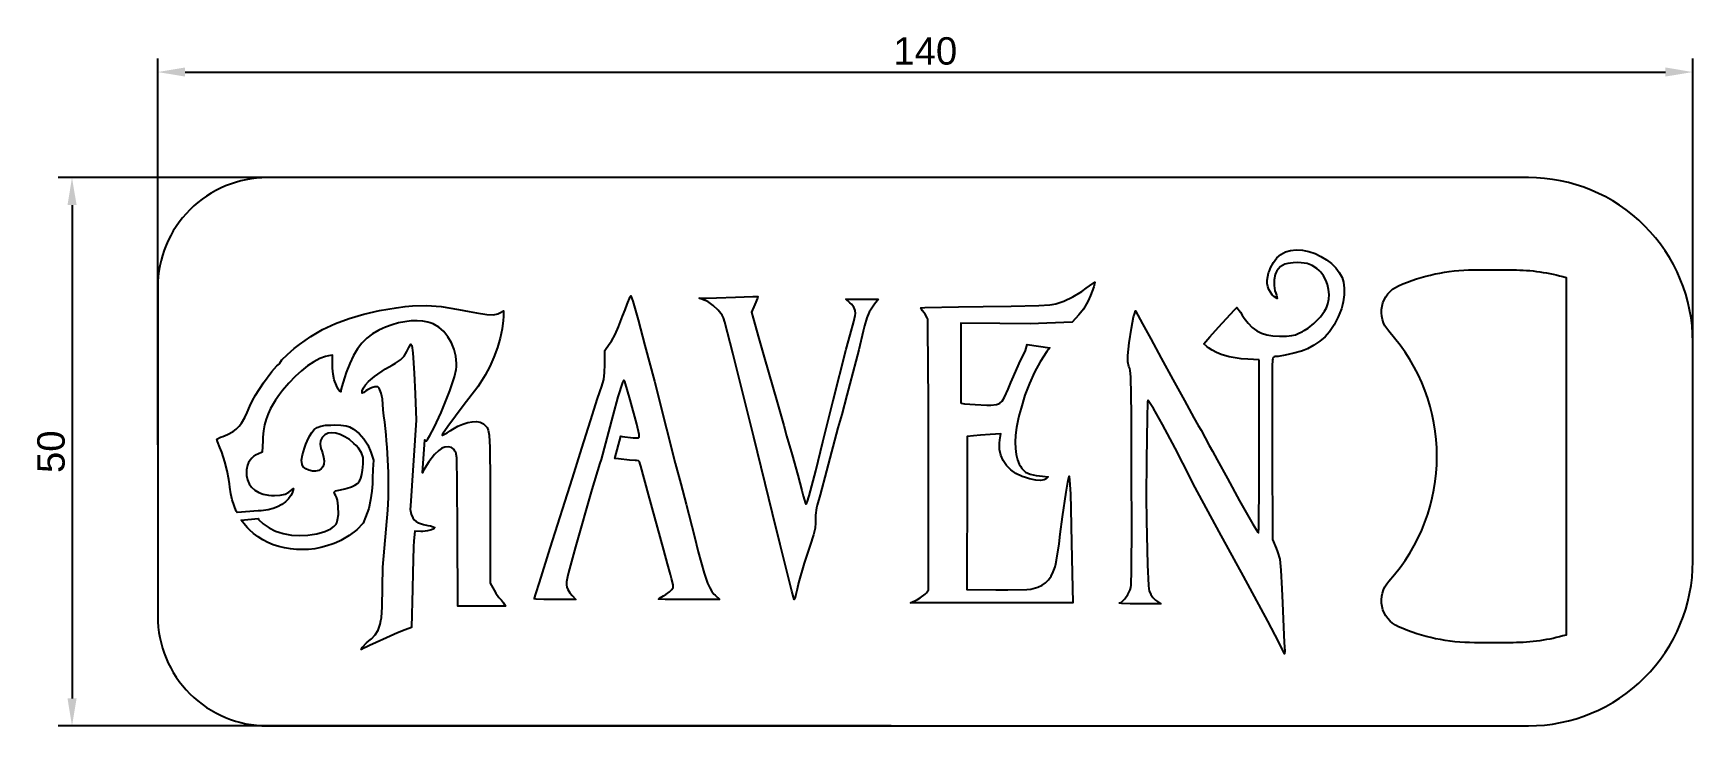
# Model space of a CAD drawing. Header units: millimetres. Extents: x -12 to 140, y 1 to 64.
import ezdxf

# ---------------------------------------------------------------- set-up
doc = ezdxf.new("R2010")
doc.units = ezdxf.units.MM
doc.styles.get("Standard").update_dxf_attribs({"font": 'arial.ttf'})
doc.dimstyles.new('ISO-25', dxfattribs={"dimtxt": 2.5, "dimasz": 2.5, "dimexe": 1.25, "dimexo": 0.625, "dimtad": 1, "dimtxsty": 'Standard', "dimcen": 2.5, "dimadec": 0, "dimazin": 0, "dimtfac": 1, "dimtmove": 0, "dimatfit": 3, "dimfxl": 1, "dimarcsym": 0})

# ---------------------------------------------------------------- blocks, each defined once
blk = doc.blocks.new('*D5')
at = {"color": 0, "lineweight": -2, "transparency": 16777216}
for p, q in [((-0.36, 26.29), (-0.36, 61.54)), ((139.64, 26.29), (139.64, 61.54)), ((2.14, 60.29), (137.14, 60.29))]:
    blk.add_line(p, q, dxfattribs=at)
at = {"color": 0, "transparency": 16777216}
for points in [[(2.14, 60.71), (2.14, 59.88), (-0.36, 60.29)], [(137.14, 60.71), (137.14, 59.88), (139.64, 60.29)]]:
    blk.add_solid(points, dxfattribs=at)
at = {"layer": 'Defpoints', "color": 0, "transparency": 16777216}
for p in [(139.64, 60.29), (-0.36, 25.66), (139.64, 25.66)]:
    blk.add_point(p, dxfattribs=at)
at = {"color": 0, "transparency": 16777216, "insert": (69.64, 62.2), "char_height": 2.5, "attachment_point": 5}
blk.add_mtext('140', dxfattribs=at)
blk = doc.blocks.new('*D6')
at = {"color": 0, "lineweight": -2, "transparency": 16777216}
for p, q in [((66.52, 50.66), (-9.43, 50.66)), ((-8.18, 48.16), (-8.18, 3.16)), ((66.52, 0.66), (-9.43, 0.66))]:
    blk.add_line(p, q, dxfattribs=at)
at = {"color": 0, "transparency": 16777216}
for points in [[(-8.59, 48.16), (-7.76, 48.16), (-8.18, 50.66)], [(-8.59, 3.16), (-7.76, 3.16), (-8.18, 0.66)]]:
    blk.add_solid(points, dxfattribs=at)
at = {"layer": 'Defpoints', "color": 0, "transparency": 16777216}
for p in [(67.14, 50.66), (-8.18, 0.66), (67.14, 0.66)]:
    blk.add_point(p, dxfattribs=at)
at = {"color": 0, "transparency": 16777216, "insert": (-10.08, 25.66), "char_height": 2.5, "attachment_point": 5, "rotation": 90}
blk.add_mtext('50', dxfattribs=at)

msp = doc.modelspace()

# ---------------------------------------------------------------- linework, layer by layer
for points in [[(-0.359, 40.663), (-0.359, 10.663, 0.4142136), (9.641, 0.663), (124.641, 0.663, 0.4142136), (139.641, 15.663), (139.641, 35.663, 0.4142136), (124.641, 50.663), (9.641, 50.663, 0.4142136)], [(112.798, 40.792, -0.103744), (119.625, 42.246), (123.251, 42.246, -0.0721424), (128.08, 41.545), (128.08, 8.946, -0.0721424), (123.251, 8.246), (119.73, 8.246, -0.105307), (112.798, 9.7, -0.5108143), (111.916, 13.848, 0.3848974), (111.916, 36.644, -0.5108143), (112.798, 40.792, -0.103744)], [(24.805, 18.638), (24.619, 18.537), (24.255, 18.436), (23.829, 18.382), (23.62, 18.382), (23.078, 18.405), (23.001, 17.538), (22.97, 16.996), (22.892, 14.61), (22.861, 13.153), (22.784, 9.637), (22.203, 9.412), (21.506, 9.133), (20.514, 8.692), (19.554, 8.25), (18.965, 7.987), (18.585, 7.816), (18.353, 7.7), (18.187, 7.623), (18.3, 7.85), (18.694, 8.235), (18.903, 8.405), (19.135, 8.591), (19.484, 8.963), (19.732, 9.389), (19.918, 9.923), (19.995, 10.256), (20.042, 10.512), (20.111, 11.527), (20.165, 15.144), (20.639, 20.333, 0.0476866), (20.189, 29.498), (20.127, 30.474), (20.08, 30.722), (20.011, 31.008), (19.848, 31.45), (19.786, 31.535), (19.708, 31.581), (19.453, 31.589), (19.127, 31.496), (18.779, 31.318), (18.616, 31.202), (18.43, 31.055), (18.283, 31.006), (18.283, 31.214), (18.392, 31.481), (18.578, 31.76), (18.849, 32.054), (19.406, 32.534), (20.406, 33.216), (21.018, 33.557), (21.312, 33.727), (21.769, 34.052), (22.11, 34.393), (22.365, 34.804), (22.482, 35.052), (22.559, 35.23), (22.723, 35.481), (22.799, 35.338), (22.892, 34.68), (23.039, 32.821), (23.117, 30.954), (23.217, 28.553), (22.683, 20.721), (22.675, 20.396), (22.698, 20.264), (22.753, 19.962), (22.892, 19.621), (23.024, 19.443), (23.202, 19.296), (23.427, 19.18), (23.868, 19.033), (24.263, 18.948), (24.503, 18.893), (24.903, 18.763), (24.805, 18.638)]]:
    msp.add_lwpolyline(points, format="xyb", close=True)
for points in [[(100.105, 34.029), (99.06, 34.091), (98.456, 34.138), (97.356, 34.324), (96.635, 34.54), (96.209, 34.711), (95.814, 34.912), (95.473, 35.137), (95.318, 35.261), (95.04, 35.493), (95.605, 36.152), (96.372, 37.019), (97.828, 38.599), (98.069, 38.815), (98.378, 38.383), (98.556, 38.111), (98.734, 37.84), (99.091, 37.376), (99.463, 36.988), (99.865, 36.694), (100.307, 36.469), (100.787, 36.314), (101.329, 36.221), (101.934, 36.19), (102.267, 36.198), (102.592, 36.214), (103.057, 36.252), (103.405, 36.338), (103.769, 36.493), (104.017, 36.609), (104.195, 36.709), (104.56, 36.942), (105.086, 37.352), (105.698, 37.98), (106.055, 38.476), (106.233, 38.801), (106.295, 38.956), (106.364, 39.157), (106.45, 39.575), (106.465, 40.017), (106.426, 40.466), (106.326, 40.9), (106.171, 41.318), (105.969, 41.698), (105.721, 42.031), (105.574, 42.178), (105.35, 42.372), (104.931, 42.658), (104.482, 42.821), (103.932, 42.899), (103.591, 42.906), (103.196, 42.899), (102.716, 42.837), (102.445, 42.767), (102.212, 42.658), (102.011, 42.519), (101.848, 42.349), (101.709, 42.147), (101.647, 42.031), (101.562, 41.822), (101.461, 41.342), (101.446, 40.823), (101.531, 40.327), (101.608, 40.11), (101.67, 39.947), (101.738, 39.652), (101.483, 39.786), (101.291, 39.978), (101.112, 40.211), (100.973, 40.459), (100.888, 40.722), (100.834, 41.008), (100.834, 41.318), (100.872, 41.636), (100.958, 41.977), (101.02, 42.147), (101.128, 42.434), (101.391, 42.922), (101.709, 43.332), (102.073, 43.65), (102.491, 43.882), (102.964, 44.029), (103.475, 44.084), (104.033, 44.053), (104.327, 43.991), (104.621, 43.929), (105.195, 43.735), (105.729, 43.48), (106.233, 43.17), (106.69, 42.821), (107.077, 42.426), (107.402, 42), (107.65, 41.558), (107.735, 41.326), (107.79, 41.132), (107.844, 40.59), (107.836, 39.963), (107.759, 39.328), (107.697, 39.056), (107.604, 38.708), (107.309, 37.972), (106.93, 37.244), (106.512, 36.609), (106.302, 36.361), (106.101, 36.144), (105.628, 35.733), (105.086, 35.369), (104.498, 35.059), (104.188, 34.936), (103.948, 34.843), (103.243, 34.649), (102.468, 34.471), (101.825, 34.355), (101.547, 34.343), (101.446, 34.316), (101.376, 34.246), (101.329, 34.122), (101.314, 34.029), (101.291, 33.456), (101.275, 28.909), (101.283, 25.679), (101.314, 17.646), (101.639, 16.872), (101.779, 16.538), (101.965, 15.865), (102.081, 14.85), (102.174, 13.153), (102.228, 11.883), (102.321, 9.66), (102.383, 8.273), (102.422, 7.468), (102.406, 7.243), (102.274, 7.476), (101.872, 8.281), (100.872, 10.202), (98.649, 14.3), (96.442, 18.343), (94.265, 22.41), (93.134, 24.618), (92.421, 25.989), (91.275, 28.158), (90.469, 29.591), (90.105, 30.164), (89.966, 30.327), (89.935, 30.327), (89.912, 30.187), (89.873, 28.793), (89.811, 24.935), (89.795, 21.519), (89.811, 19.397), (89.912, 15.353), (89.989, 13.471), (90.02, 13.153), (90.067, 12.975), (90.198, 12.65), (90.384, 12.371), (90.647, 12.115), (90.81, 11.999), (91.128, 11.782), (89.152, 11.79), (88.324, 11.798), (87.565, 11.829), (87.347, 11.859), (87.364, 11.867), (87.363, 11.868), (87.379, 11.875), (87.526, 11.953), (87.836, 12.247), (88.122, 12.642), (88.331, 13.076), (88.386, 13.277), (88.409, 13.494), (88.448, 14.858), (88.471, 18.909), (88.463, 23.409), (88.448, 29.11), (88.393, 32.488), (88.339, 33.084), (88.293, 33.255), (88.269, 33.309), (88.192, 33.448), (88.107, 33.851), (88.099, 34.107), (88.114, 34.432), (88.246, 35.602), (88.448, 36.934), (88.641, 37.98), (88.711, 38.204), (88.827, 38.499), (89.462, 37.314), (90.198, 35.966), (91.166, 34.2), (92.228, 32.263), (93.281, 30.327), (94.141, 28.746), (94.536, 28.049), (94.792, 27.615), (95.163, 26.942), (95.543, 26.237), (95.822, 25.725), (96.263, 24.92), (97.193, 23.208), (98.301, 21.186), (99.509, 19.064), (99.958, 18.336), (100.028, 18.274), (100.059, 18.715), (100.098, 22.999), (100.105, 26.151), (100.105, 34.029)], [(82.808, 23.053), (82.87, 21.821), (82.901, 20.45), (82.963, 17.367), (83.025, 14.571), (83.095, 11.883), (75.697, 11.883), (68.3, 11.883), (68.92, 12.193), (69.175, 12.34), (69.624, 12.658), (69.741, 12.782), (69.942, 13.06), (69.934, 25.284), (69.927, 30.195), (69.888, 36.973), (69.865, 37.755), (69.818, 37.871), (69.624, 38.204), (69.508, 38.359), (69.392, 38.514), (69.235, 38.791), (69.609, 38.816), (72.676, 38.878), (74.915, 38.909), (77.464, 38.94), (80.004, 39.002), (80.988, 39.056), (81.213, 39.087), (81.546, 39.149), (82.289, 39.405), (83.095, 39.792), (83.916, 40.288), (84.319, 40.575), (84.613, 40.792), (85.11, 41.12), (85.001, 40.691), (84.722, 39.924), (84.489, 39.428), (84.358, 39.157), (84.056, 38.677), (83.645, 38.158), (83.041, 37.492), (79.214, 37.337), (76.449, 37.368), (72.893, 37.399), (72.893, 33.789), (72.893, 30.977), (72.893, 30.11), (72.917, 30.086), (73.219, 30.032), (74.179, 29.955), (75.24, 29.908), (75.612, 29.901), (76.131, 29.963), (76.309, 30.032), (76.449, 30.102), (76.658, 30.265), (76.867, 30.636), (77.192, 31.372), (77.44, 31.961), (77.68, 32.534), (78.215, 33.719), (78.796, 34.905), (78.936, 35.43), (80.988, 35.128), (80.732, 34.804), (80.128, 33.874), (79.601, 32.906), (79.137, 31.891), (78.734, 30.807), (78.378, 29.645), (78.215, 29.017), (78.122, 28.622), (77.975, 27.871), (77.882, 27.174), (77.843, 26.531), (77.859, 25.942), (77.921, 25.408), (78.037, 24.935), (78.207, 24.525), (78.316, 24.339), (78.455, 24.13), (78.796, 23.812), (79.214, 23.603), (79.741, 23.487), (80.066, 23.464), (80.337, 23.44), (80.842, 23.382), (80.653, 23.18), (80.477, 23.092), (80.151, 23.03), (79.71, 23.068), (79.137, 23.2), (78.788, 23.301), (78.478, 23.409), (77.913, 23.68), (77.44, 24.014), (77.045, 24.409), (76.743, 24.85), (76.534, 25.346), (76.418, 25.873), (76.41, 26.438), (76.449, 26.732), (76.542, 27.306), (75.566, 27.236), (74.683, 27.174), (74.032, 27.12), (73.474, 27.058), (73.451, 20.776), (73.436, 15.748), (73.428, 13.796), (73.428, 13.091), (76.085, 13.068), (77.177, 13.06), (78.897, 13.099), (79.253, 13.138), (79.493, 13.184), (79.919, 13.308), (80.291, 13.479), (80.616, 13.703), (80.887, 13.975), (81.12, 14.3), (81.313, 14.695), (81.476, 15.16), (81.546, 15.423), (81.623, 15.772), (81.84, 17.259), (81.949, 18.157), (82.142, 19.738), (82.483, 21.969), (82.677, 23.053), (82.776, 23.441), (82.808, 23.053)], [(50.91, 12.17), (48.106, 12.17), (45.929, 12.177), (45.302, 12.208), (45.402, 12.301), (45.759, 12.518), (45.983, 12.65), (46.324, 12.882), (46.541, 13.099), (46.649, 13.293), (46.657, 13.386), (46.642, 13.525), (46.502, 14.106), (46.402, 14.463), (46.123, 15.431), (45.782, 16.678), (44.403, 21.767), (43.698, 24.347), (43.644, 24.517), (43.567, 24.734), (43.474, 24.827), (43.311, 24.858), (43.187, 24.858), (42.652, 24.889), (41.669, 25.005), (41.325, 25.043), (41.864, 27.077), (41.986, 27.065), (42.993, 26.942), (43.497, 26.918), (43.559, 26.98), (43.559, 27.042), (43.536, 27.22), (43.319, 28.165), (42.722, 30.381), (42.234, 32.054), (42.211, 32.124), (42.141, 32.178), (42.103, 32.155), (42.017, 31.961), (41.614, 30.675), (41.134, 28.971), (40.073, 24.966), (39.957, 24.633), (39.236, 22.209), (37.741, 16.996), (37.106, 14.648), (37.006, 14.253), (36.928, 13.789), (36.928, 13.533), (36.959, 13.301), (37.037, 13.091), (37.23, 12.782), (37.424, 12.557), (37.772, 12.17), (35.859, 12.17), (34.844, 12.177), (34.147, 12.216), (33.985, 12.257), (33.994, 12.284), (33.992, 12.286), (34, 12.301), (34.132, 12.696), (34.457, 13.727), (35.433, 16.856), (37.455, 23.262), (38.315, 25.981), (39.105, 28.491), (39.755, 30.528), (40.135, 31.636), (40.212, 31.86), (40.321, 32.248), (40.398, 32.891), (40.406, 33.619), (40.414, 34.881), (40.824, 35.486), (41.01, 35.757), (41.343, 36.345), (41.669, 37.066), (42.041, 38.011), (42.257, 38.599), (42.443, 39.111), (42.722, 39.792), (42.796, 39.887), (42.97, 39.39), (43.458, 37.678), (44.078, 35.362), (44.938, 32.085), (46.038, 27.763), (46.843, 24.633), (47.347, 22.728), (47.842, 20.876), (48.586, 17.933), (48.942, 16.523), (49.477, 14.579), (49.787, 13.672), (49.98, 13.239), (50.166, 12.921), (50.368, 12.673), (50.484, 12.565), (50.91, 12.17)], [(65.364, 39.575), (65.008, 39.111), (64.814, 38.855), (64.528, 38.39), (64.311, 37.871), (64.109, 37.159), (63.985, 36.671), (63.575, 34.959), (62.498, 30.83), (62.018, 29.072), (61.677, 27.832), (60.647, 23.928), (60.058, 21.721), (59.779, 20.783), (59.717, 20.551), (59.64, 19.869), (59.632, 19.467), (59.632, 19.172), (59.586, 18.676), (59.446, 18.08), (59.144, 17.127), (58.904, 16.415), (58.602, 15.485), (58.083, 13.711), (57.951, 13.138), (57.843, 12.642), (57.734, 12.255), (57.677, 12.179), (57.455, 12.952), (56.394, 17.197), (55.705, 20.017), (54.008, 26.988), (52.095, 34.641), (51.359, 37.484), (51.227, 37.879), (51.119, 38.104), (50.755, 38.576), (50.29, 39.01), (49.794, 39.351), (49.562, 39.459), (49.028, 39.661), (49.655, 39.668), (50.6, 39.692), (52.32, 39.761), (53.9, 39.823), (54.372, 39.823), (54.326, 39.653), (54.094, 39.103), (53.784, 38.406), (53.939, 37.856), (54.458, 35.981), (54.938, 34.3), (56.123, 30.172), (56.727, 28.049), (56.991, 27.104), (57.486, 25.392), (58.005, 23.533), (58.377, 22.123), (58.501, 21.628), (58.71, 20.954), (58.757, 20.884), (58.78, 20.9), (58.865, 21.07), (59.043, 21.635), (59.655, 23.913), (60.306, 26.554), (61.235, 30.334), (62.413, 35.005), (62.777, 36.33), (63.11, 37.53), (63.249, 38.096), (63.265, 38.259), (63.242, 38.553), (63.118, 38.832), (62.901, 39.111), (62.746, 39.25), (62.39, 39.568), (63.877, 39.568), (65.364, 39.575)], [(31.157, 37.639), (31.057, 36.864), (30.878, 36.028), (30.63, 35.16), (30.305, 34.285), (29.933, 33.433), (29.515, 32.635), (29.058, 31.907), (28.818, 31.589), (27.486, 29.846), (26.084, 27.956), (25.603, 27.267), (25.565, 27.182), (25.619, 27.174), (26.022, 27.383), (26.316, 27.577), (26.548, 27.724), (27.021, 27.987), (27.478, 28.181), (27.919, 28.32), (28.33, 28.39), (28.709, 28.406), (29.035, 28.344), (29.338, 28.205), (29.515, 28.041), (29.67, 27.871), (29.778, 27.615), (29.856, 27.182), (29.926, 26.051), (29.949, 22.976), (29.949, 20.45), (29.949, 13.672), (30.313, 13.037), (30.468, 12.774), (30.747, 12.356), (30.824, 12.27), (30.987, 12.108), (31.173, 11.868), (31.366, 11.589), (29.19, 11.589), (27.005, 11.589), (26.974, 18.491), (26.959, 22.728), (26.905, 25.113), (26.819, 25.609), (26.75, 25.725), (26.664, 25.865), (26.432, 26.043), (26.145, 26.12), (25.812, 26.082), (25.626, 26.012), (25.518, 25.958), (25.27, 25.787), (24.891, 25.423), (24.364, 24.749), (23.853, 23.928), (23.78, 23.741), (23.984, 26.738), (24.116, 26.616), (24.271, 26.849), (24.449, 27.127), (24.844, 27.871), (25.479, 29.234), (26.269, 31.21), (26.695, 32.503), (26.85, 33.162), (26.881, 33.394), (26.897, 33.719), (26.835, 34.37), (26.68, 34.998), (26.432, 35.594), (26.107, 36.144), (25.719, 36.624), (25.262, 37.027), (24.767, 37.321), (24.496, 37.422), (24.286, 37.492), (23.814, 37.577), (23.303, 37.608), (22.753, 37.592), (22.187, 37.523), (21.599, 37.407), (21.01, 37.236), (20.421, 37.027), (20.134, 36.895), (19.809, 36.748), (19.228, 36.407), (18.717, 36.02), (18.268, 35.571), (17.857, 35.044), (17.493, 34.432), (17.152, 33.712), (16.835, 32.883), (16.68, 32.41), (16.424, 31.597), (16.347, 31.272), (16.347, 31.123), (16.207, 31.186), (16.087, 31.357), (15.936, 31.705), (15.742, 32.232), (15.626, 32.743), (15.58, 33.293), (15.572, 33.595), (15.572, 34.463), (15.208, 34.401), (14.952, 34.347), (14.426, 34.161), (13.876, 33.874), (13.31, 33.51), (12.737, 33.053), (12.164, 32.526), (11.591, 31.922), (11.025, 31.248), (10.754, 30.884), (10.374, 30.35), (9.933, 29.606), (9.708, 29.126), (9.522, 28.63), (9.391, 28.119), (9.29, 27.577), (9.228, 26.98), (9.212, 26.663), (9.158, 25.609), (8.755, 25.439), (8.631, 25.385), (8.407, 25.245), (8.213, 25.082), (8.058, 24.889), (7.927, 24.672), (7.834, 24.424), (7.741, 24.006), (7.733, 23.696), (7.741, 23.479), (7.818, 23.084), (7.973, 22.735), (8.198, 22.426), (8.492, 22.162), (8.848, 21.953), (9.267, 21.798), (9.747, 21.705), (10.003, 21.682), (10.297, 21.666), (10.816, 21.697), (11.25, 21.806), (11.598, 21.976), (11.738, 22.092), (11.831, 22.178), (12.017, 22.294), (11.893, 21.891), (11.784, 21.674), (11.575, 21.372), (11.296, 21.101), (10.955, 20.853), (10.576, 20.636), (10.157, 20.474), (9.724, 20.35), (9.282, 20.288), (9.065, 20.28), (8.802, 20.272), (6.88, 20.105), (6.803, 20.249), (6.602, 20.745), (6.432, 21.271), (6.3, 21.829), (6.207, 22.418), (6.176, 22.728), (6.129, 23.115), (5.982, 23.921), (5.765, 24.749), (5.471, 25.609), (5.293, 26.058), (5.084, 26.585), (5.016, 26.815), (5.355, 26.98), (5.58, 27.065), (5.998, 27.228), (6.509, 27.507), (6.803, 27.724), (7.051, 27.98), (7.284, 28.266), (7.594, 28.793), (7.787, 29.227), (8.043, 29.815), (8.291, 30.327), (8.546, 30.807), (9.274, 31.938), (10.049, 32.984), (10.514, 33.51), (10.731, 33.688), (10.87, 33.882), (10.971, 34.037), (11.467, 34.54), (12.086, 35.067), (12.567, 35.455), (13.589, 36.167), (14.673, 36.802), (15.843, 37.352), (17.09, 37.825), (18.43, 38.22), (19.863, 38.545), (21.397, 38.793), (22.203, 38.894), (22.869, 38.964), (24.147, 38.995), (25.495, 38.894), (27.075, 38.646), (28.028, 38.46), (28.702, 38.321), (29.662, 38.166), (30.266, 38.135), (30.669, 38.228), (30.84, 38.321), (31.165, 38.522), (31.165, 37.995), (31.157, 37.639)], [(19.313, 24.897), (19.266, 24.026), (19.227, 23.246), (19.219, 22.738), (19.166, 22.055), (19.055, 21.273), (18.883, 20.494), (18.597, 19.692), (18.361, 19.149), (17.787, 18.545), (17.106, 18.01), (16.331, 17.553), (15.897, 17.36), (15.626, 17.251), (15.076, 17.065), (14.519, 16.918), (13.961, 16.817), (13.403, 16.755), (12.838, 16.732), (12.288, 16.74), (11.738, 16.794), (11.203, 16.887), (10.684, 17.011), (10.181, 17.181), (9.693, 17.375), (9.228, 17.615), (8.794, 17.886), (8.384, 18.196), (8.004, 18.537), (7.834, 18.723), (7.655, 18.924), (7.263, 19.43), (8.79, 19.562), (8.841, 19.49), (9.267, 19.079), (9.809, 18.707), (10.39, 18.413), (10.669, 18.32), (11.072, 18.204), (11.831, 18.064), (12.582, 18.01), (13.333, 18.049), (13.721, 18.103), (14.154, 18.181), (14.875, 18.374), (15.425, 18.622), (15.711, 18.831), (15.859, 18.986), (15.913, 19.064), (15.967, 19.164), (16.045, 19.436), (16.114, 19.939), (16.107, 20.706), (16.029, 21.233), (15.944, 21.519), (15.89, 21.635), (15.804, 21.79), (15.721, 21.988), (15.866, 22.085), (16.308, 22.201), (16.695, 22.286), (16.928, 22.348), (17.315, 22.464), (17.617, 22.604), (17.857, 22.774), (18.043, 22.983), (18.175, 23.247), (18.26, 23.572), (18.322, 23.975), (18.345, 24.215), (18.376, 24.587), (18.361, 25.144), (18.229, 25.57), (17.942, 25.981), (17.725, 26.229), (17.532, 26.423), (17.129, 26.763), (16.711, 27.034), (16.292, 27.236), (15.89, 27.352), (15.51, 27.391), (15.169, 27.344), (14.883, 27.213), (14.774, 27.104), (14.642, 26.965), (14.488, 26.67), (14.449, 26.345), (14.519, 25.966), (14.596, 25.749), (14.673, 25.547), (14.766, 25.168), (14.805, 24.827), (14.774, 24.532), (14.689, 24.285), (14.542, 24.099), (14.333, 23.959), (14.027, 23.885), (13.759, 23.897), (13.426, 23.967), (13.14, 24.091), (12.91, 24.286), (12.799, 24.509), (12.76, 24.881), (12.838, 25.369), (13.016, 25.981), (13.155, 26.345), (13.264, 26.624), (13.473, 27.073), (13.682, 27.43), (13.914, 27.693), (14.193, 27.879), (14.519, 28.003), (14.929, 28.072), (15.425, 28.096), (15.719, 28.103), (16.323, 28.096), (16.827, 28.034), (17.13, 27.923), (17.493, 27.716), (17.997, 27.329), (18.423, 26.849), (18.794, 26.283), (19.089, 25.625), (19.313, 24.897)]]:
    msp.add_lwpolyline(points, close=True)

# ---------------------------------------------------------------- dimensions: what is measured, and where the dimension line sits
dim = msp.add_linear_dim(base=(139.641, 60.294), p1=(-0.359, 25.663), p2=(139.641, 25.663), dimstyle='ISO-25')
dim.commit()
dim.dimension.update_dxf_attribs({"geometry": '*D5', "text_midpoint": (69.641, 62.195)})
dim = msp.add_linear_dim(base=(-8.177, 0.663), p1=(67.141, 50.663), p2=(67.141, 0.663), angle=90, dimstyle='ISO-25')
dim.commit()
dim.dimension.update_dxf_attribs({"geometry": '*D6', "text_midpoint": (-10.079, 25.663)})

doc.saveas('drawing.dxf')
